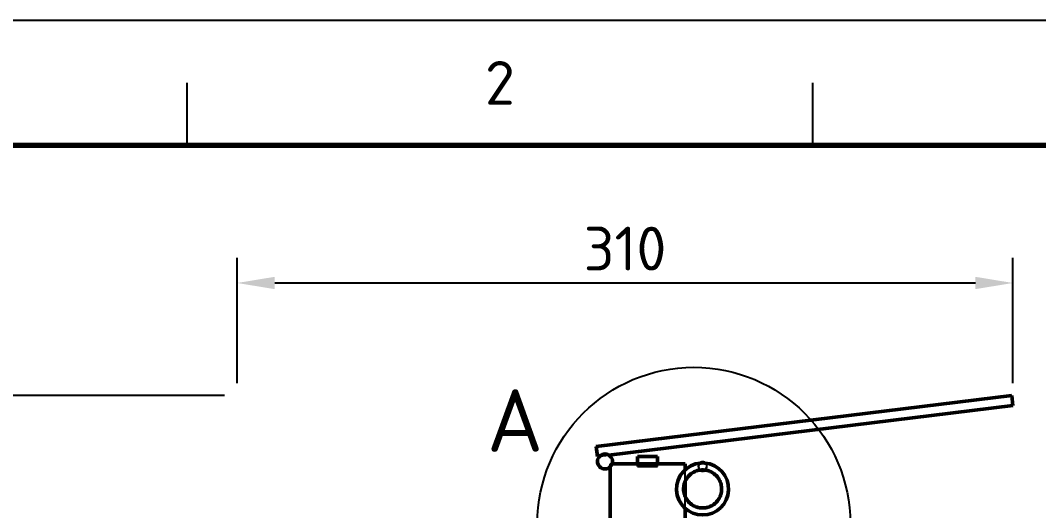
# Model space of a CAD drawing. Header units: millimetres. Extents: x 0 to 420, y 0 to 297.
# Drawn here: x 46.7 to 128.1, y 257.8 to 297 of the extents above; entities that cross this region are included whole.
import ezdxf
from ezdxf.enums import TextEntityAlignment as Align

# ---------------------------------------------------------------- set-up
doc = ezdxf.new("R2010")
doc.units = ezdxf.units.MM
doc.linetypes.add('ISO02-TRAZOS', pattern=[3.75, 3, -0.75])
for name, color, linetype, lineweight in [('01-VISIBLE', 7, 'CONTINUOUS', 50), ('02-OCULTA', 4, 'ISO02-TRAZOS', 25), ('04-COTA', 3, 'CONTINUOUS', 25), ('06-TEXTO', 7, 'CONTINUOUS', 25), ('07-RECUADRO', 7, 'CONTINUOUS', 70), ('08-FINA', 5, 'CONTINUOUS', 25)]:
    doc.layers.add(name, color=color, linetype=linetype, lineweight=lineweight)
doc.styles.add('ISO3098', font='isocpeur.ttf')
doc.dimstyles.new('FLAMA-ISO', dxfattribs={"dimtxt": 3.5, "dimasz": 3, "dimexe": 2, "dimexo": 1, "dimgap": 1, "dimtad": 1, "dimdec": 1, "dimtxsty": 'ISO3098', "dimcen": 2.5, "dimclrd": 3, "dimclre": 3, "dimclrt": 3, "dimazin": 3, "dimtfac": 1, "dimtmove": 0, "dimatfit": 3, "dimlwd": 25, "dimlwe": 25})

msp = doc.modelspace()

# ---------------------------------------------------------------- linework, layer by layer
at = {"layer": '01-VISIBLE'}
for p, q in [((92.703, 262.924), (125.901, 267)), ((125.998, 266.206), (125.901, 267)), ((93.713, 262.242), (125.998, 266.206)), ((92.8, 262.13), (92.703, 262.924)), ((92.8, 262.13), (92.973, 262.151)), ((96, 261.53), (96, 262.13)), ((97.6, 261.53), (97.6, 262.13)), ((93.8, 248.876), (93.8, 261.283)), ((94.6, 261.53), (99, 261.53)), ((99.8, 261.068), (99.8, 261.53)), ((99.8, 258.938), (99.8, 260.122)), ((99.8, 248.876), (99.8, 257.991))]:
    msp.add_line(p, q, dxfattribs=at)
for points in [[(96, 262.13), (96.1, 262.13), (96.2, 262.13), (96.3, 262.13), (96.4, 262.13), (96.5, 262.13), (96.6, 262.13), (96.7, 262.13), (96.8, 262.13), (96.9, 262.13), (97, 262.13), (97.1, 262.13), (97.2, 262.13), (97.3, 262.13), (97.4, 262.13), (97.5, 262.13), (97.6, 262.13)], [(93.966, 261.53), (94.071, 261.53), (94.177, 261.53), (94.283, 261.53), (94.389, 261.53), (94.494, 261.53), (94.6, 261.53)], [(99.8, 261.53), (99.686, 261.53), (99.571, 261.53), (99.457, 261.53), (99.343, 261.53), (99.229, 261.53), (99.114, 261.53), (99, 261.53)], [(101.2, 261.05), (101.3, 261.046), (101.4, 261.036), (101.5, 261.02), (101.597, 260.997), (101.694, 260.967), (101.787, 260.932), (101.879, 260.89), (101.967, 260.842), (102.052, 260.788), (102.134, 260.729), (102.211, 260.665), (102.284, 260.596), (102.352, 260.522), (102.415, 260.443), (102.472, 260.361), (102.525, 260.275), (102.571, 260.186), (102.611, 260.094), (102.646, 259.999), (102.673, 259.903), (102.695, 259.805), (102.71, 259.705), (102.718, 259.605), (102.72, 259.505), (102.715, 259.404), (102.703, 259.304), (102.685, 259.206), (102.66, 259.108), (102.629, 259.012), (102.592, 258.919), (102.549, 258.829), (102.499, 258.741), (102.444, 258.657), (102.384, 258.576), (102.318, 258.5), (102.248, 258.429), (102.173, 258.362), (102.093, 258.3), (102.01, 258.244), (101.923, 258.193), (101.834, 258.148), (101.741, 258.109), (101.646, 258.077), (101.549, 258.05), (101.45, 258.03), (101.351, 258.017), (101.25, 258.011), (101.15, 258.011), (101.049, 258.017), (100.95, 258.03), (100.851, 258.05), (100.754, 258.077), (100.659, 258.109), (100.566, 258.148), (100.477, 258.193), (100.39, 258.244), (100.307, 258.3), (100.227, 258.362), (100.152, 258.429), (100.082, 258.5), (100.016, 258.576), (99.956, 258.657), (99.901, 258.741), (99.851, 258.829), (99.808, 258.919), (99.771, 259.012), (99.74, 259.108), (99.715, 259.206), (99.697, 259.304), (99.685, 259.404), (99.68, 259.505), (99.682, 259.605), (99.69, 259.705), (99.705, 259.805), (99.727, 259.903), (99.754, 259.999), (99.789, 260.094), (99.829, 260.186), (99.875, 260.275), (99.928, 260.361), (99.985, 260.443), (100.048, 260.522), (100.116, 260.596), (100.189, 260.665), (100.266, 260.729), (100.348, 260.788), (100.433, 260.842), (100.521, 260.89), (100.613, 260.932), (100.706, 260.967), (100.803, 260.997), (100.9, 261.02), (101, 261.036), (101.1, 261.046), (101.2, 261.05)]]:
    msp.add_lwpolyline(points, dxfattribs=at)
msp.add_circle((93.4, 261.73), 0.6, dxfattribs=at)
for centre, radius, start, end in [((101.2, 259.53), 2.08, 94.58856, 85.41144), ((101.2, 261.33), 0.32, 90, 121.33221), ((101.2, 259.53), 2.08, 90, 94.58856), ((101.2, 261.33), 0.32, 58.66779, 90), ((101.2, 259.53), 2.08, 85.41144, 90), ((101.2, 259.53), 1.52, 90, 95.3682), ((101.2, 261.33), 0.32, -116.38433, -63.61567), ((101.2, 259.53), 1.52, 84.6318, 90)]:
    msp.add_arc(centre, radius, start, end, dxfattribs=at)
at = {"layer": '02-OCULTA'}
for p, q in [((92.703, 262.924), (125.901, 267)), ((125.998, 266.206), (125.901, 267)), ((92.8, 262.13), (125.998, 266.206)), ((92.8, 262.13), (92.703, 262.924)), ((92.973, 262.151), (93.713, 262.242)), ((93.8, 261.283), (93.8, 261.53)), ((93.8, 248.876), (93.8, 261.53)), ((94.6, 261.53), (99, 261.53)), ((96, 261.33), (96, 261.53)), ((97.6, 261.33), (97.6, 261.53)), ((99.8, 248.876), (99.8, 261.53)), ((99.8, 260.122), (99.8, 261.068)), ((99.8, 257.991), (99.8, 258.938))]:
    msp.add_line(p, q, dxfattribs=at)
for points in [[(97.6, 262.13), (97.5, 262.13), (97.4, 262.13), (97.3, 262.13), (97.2, 262.13), (97.1, 262.13), (97, 262.13), (96.9, 262.13), (96.8, 262.13), (96.7, 262.13), (96.6, 262.13), (96.5, 262.13), (96.4, 262.13), (96.3, 262.13), (96.2, 262.13), (96.1, 262.13), (96, 262.13)], [(93.8, 261.53), (93.828, 261.53), (93.855, 261.53), (93.883, 261.53), (93.91, 261.53), (93.938, 261.53), (93.966, 261.53)], [(93.8, 261.53), (93.9, 261.53), (94, 261.53), (94.1, 261.53), (94.2, 261.53), (94.3, 261.53), (94.4, 261.53), (94.5, 261.53), (94.6, 261.53)], [(97.6, 261.33), (97.5, 261.33), (97.4, 261.33), (97.3, 261.33), (97.2, 261.33), (97.1, 261.33), (97, 261.33), (96.9, 261.33), (96.8, 261.33), (96.7, 261.33), (96.6, 261.33), (96.5, 261.33), (96.4, 261.33), (96.3, 261.33), (96.2, 261.33), (96.1, 261.33), (96, 261.33)], [(96, 261.33), (96.1, 261.33), (96.2, 261.33), (96.3, 261.33), (96.4, 261.33), (96.5, 261.33), (96.6, 261.33), (96.7, 261.33), (96.8, 261.33), (96.9, 261.33), (97, 261.33), (97.1, 261.33), (97.2, 261.33), (97.3, 261.33), (97.4, 261.33), (97.5, 261.33), (97.6, 261.33)], [(99.8, 261.53), (99.7, 261.53), (99.6, 261.53), (99.5, 261.53), (99.4, 261.53), (99.3, 261.53), (99.2, 261.53), (99.1, 261.53), (99, 261.53)], [(101.034, 261.603), (100.949, 261.528), (100.896, 261.428), (100.88, 261.316), (100.905, 261.205), (100.967, 261.111), (101.058, 261.043)], [(101.366, 261.603), (101.451, 261.528), (101.504, 261.428), (101.52, 261.316), (101.495, 261.205), (101.433, 261.111), (101.342, 261.043)]]:
    msp.add_lwpolyline(points, dxfattribs=at)
for centre, radius in [((93.4, 261.73), 0.6), ((101.2, 261.33), 0.32)]:
    msp.add_circle(centre, radius, dxfattribs=at)
at = {"layer": '07-RECUADRO'}
msp.add_lwpolyline([(20, 10), (410, 10), (410, 287), (20, 287)], close=True, dxfattribs=at)
at = {"layer": '08-FINA'}
for p, q in [((60, 287), (60, 292)), ((110, 287), (110, 292))]:
    msp.add_line(p, q, dxfattribs=at)
msp.add_lwpolyline([(0, 0), (420, 0), (420, 297), (0, 297)], close=True, dxfattribs=at)
msp.add_circle((100.5, 256.757), 12.5, dxfattribs=at)

# ---------------------------------------------------------------- texts
at = {"layer": '06-TEXTO', "style": 'ISO3098'}
for s, height, p in [('2', 3.5, (85, 292)), ('A', 5, (86.211, 265.007))]:
    msp.add_text(s, height=height, dxfattribs=at).set_placement(p, align=Align.MIDDLE_CENTER)

# ---------------------------------------------------------------- dimensions: what is measured, and where the dimension line sits
at = {"layer": '04-COTA'}
msp.add_linear_dim(base=(64, 276), p1=(64, 267), p2=(125.998, 267), dimstyle='FLAMA-ISO', override={"dimlfac": 5}, dxfattribs=at).render()
msp.add_linear_dim(base=(42, 109), p1=(64, 109), p2=(64, 267), angle=90, dimstyle='FLAMA-ISO', override={"dimlfac": 5}, dxfattribs=at).render()

doc.saveas('drawing.dxf')
